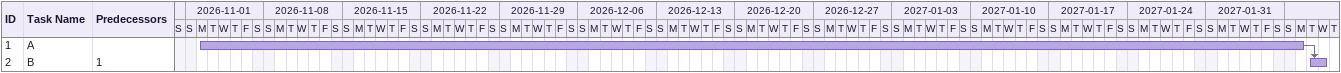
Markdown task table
| ID | Task | Start | Finish | Predecessors |
|---|---|---|---|---|
| 1 | A | 2026-11-02 | 2027-02-08 |  |
| 2 | B | 2027-02-09 | 2027-02-10 | 1 |
